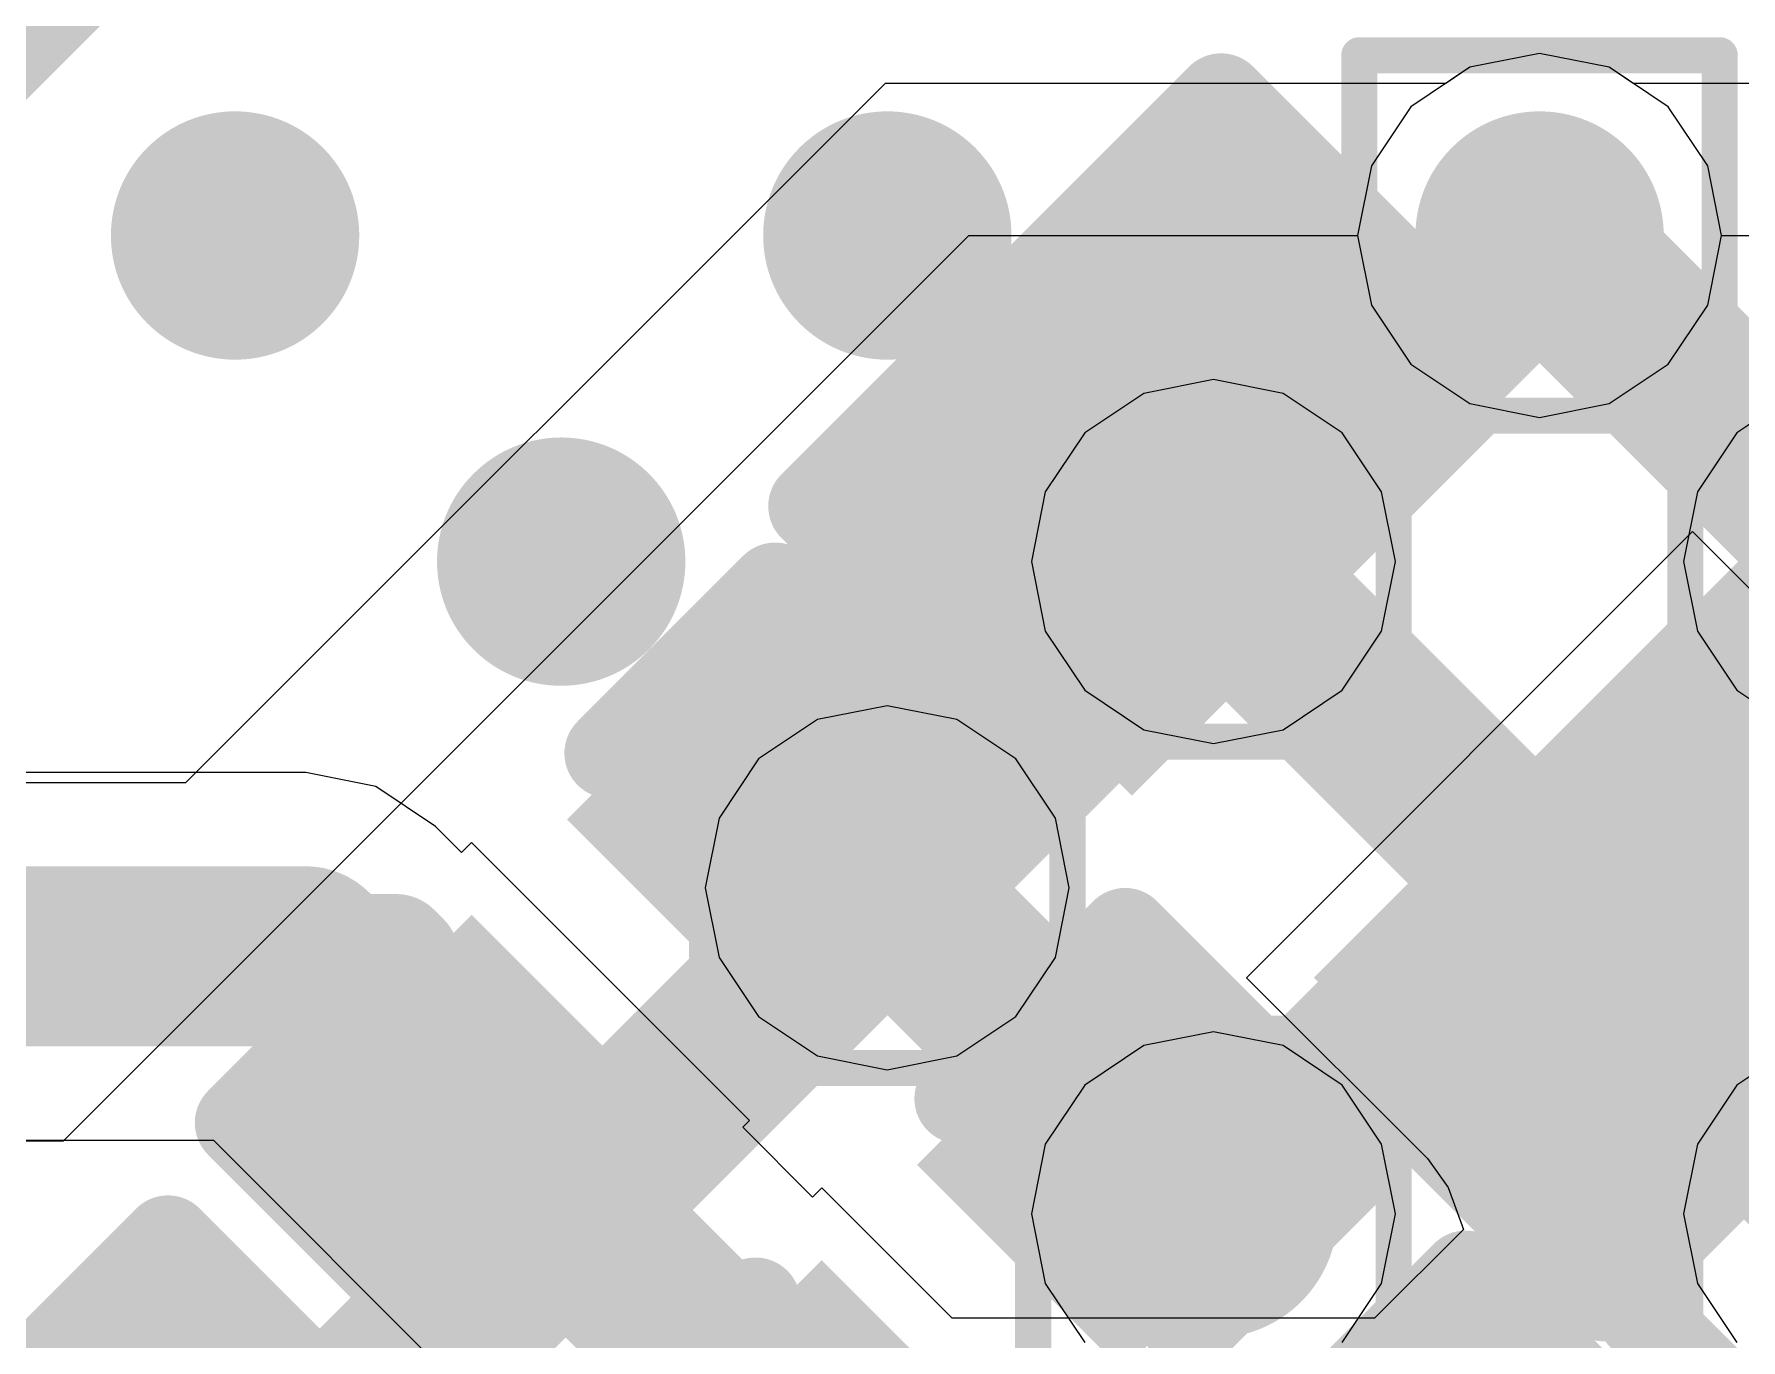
# Model space of a CAD drawing. Header units: inches. Extents: x -6 to 284, y -12 to 154.
# Drawn here: x 50.907 to 53.313, y 11.316 to 13.156 of the extents above; entities that cross this region are included whole.
import ezdxf

# ---------------------------------------------------------------- set-up
doc = ezdxf.new("R2010")
doc.units = ezdxf.units.IN
for name, color, linetype in [('Bottom Layer', 5, 'Continuous'), ('Bottom Overlay', 54, 'Continuous'), ('Bottom Paste', 16, 'Continuous'), ('Bottom Solder', 6, 'Continuous'), ('Drill Drawing', 1, 'Continuous'), ('GND-1', 16, 'Continuous'), ('GND-2', 90, 'Continuous'), ('GND-3', 216, 'Continuous'), ('GND-4', 54, 'Continuous'), ('PWR-1', 156, 'Continuous'), ('PWR-2', 130, 'Continuous'), ('Signal L1', 76, 'Continuous'), ('Signal L2', 6, 'Continuous'), ('Top Layer', 1, 'Continuous'), ('Top Paste', 8, 'Continuous'), ('Top Solder', 216, 'Continuous'), ('Via Holes', 16, 'Continuous')]:
    doc.layers.add(name, color=color, linetype=linetype)

# ---------------------------------------------------------------- blocks, each defined once
blk = doc.blocks.new('BGA_565_15_5_14_4__132')
at = {"layer": 'Top Layer'}
h = blk.add_hatch(color=1, dxfattribs=at)
edge = h.paths.add_edge_path()
edge.add_arc((-1.62500056, -3.5749992), 0.12499848, 0, 360)
h = blk.add_hatch(color=1, dxfattribs=at)
edge = h.paths.add_edge_path()
edge.add_arc((-0.9749993199999999, -3.5749992), 0.12499848, 0, 360)
h = blk.add_hatch(color=1, dxfattribs=at)
edge = h.paths.add_edge_path()
edge.add_arc((-2.27499926, -4.22500044), 0.12499848, 0, 360)
h = blk.add_hatch(color=1, dxfattribs=at)
edge = h.paths.add_edge_path()
edge.add_arc((-1.62500056, -4.22500044), 0.12499848, 0, 360)
h = blk.add_hatch(color=1, dxfattribs=at)
edge = h.paths.add_edge_path()
edge.add_arc((-0.9749993199999999, -4.22500044), 0.12499848, 0, 360)
h = blk.add_hatch(color=1, dxfattribs=at)
edge = h.paths.add_edge_path()
edge.add_arc((-0.32500062, -4.22500044), 0.12499848, 0, 360)
h = blk.add_hatch(color=1, dxfattribs=at)
edge = h.paths.add_edge_path()
edge.add_arc((-1.62500056, -4.87499914), 0.12499848, 0, 360)
h = blk.add_hatch(color=1, dxfattribs=at)
edge = h.paths.add_edge_path()
edge.add_arc((-0.9749993199999999, -4.87499914), 0.12499848, 0, 360)
h = blk.add_hatch(color=1, dxfattribs=at)
edge = h.paths.add_edge_path()
edge.add_arc((-0.9749993199999999, -5.52500038), 0.12499848, 0, 360)
at = {"layer": 'Top Paste'}
h = blk.add_hatch(color=8, dxfattribs=at)
edge = h.paths.add_edge_path()
edge.add_arc((-1.62500056, -3.5749992), 0.12499848, 0, 360)
h = blk.add_hatch(color=8, dxfattribs=at)
edge = h.paths.add_edge_path()
edge.add_arc((-0.9749993199999999, -3.5749992), 0.12499848, 0, 360)
h = blk.add_hatch(color=8, dxfattribs=at)
edge = h.paths.add_edge_path()
edge.add_arc((-2.27499926, -4.22500044), 0.12499848, 0, 360)
h = blk.add_hatch(color=8, dxfattribs=at)
edge = h.paths.add_edge_path()
edge.add_arc((-1.62500056, -4.22500044), 0.12499848, 0, 360)
h = blk.add_hatch(color=8, dxfattribs=at)
edge = h.paths.add_edge_path()
edge.add_arc((-0.9749993199999999, -4.22500044), 0.12499848, 0, 360)
h = blk.add_hatch(color=8, dxfattribs=at)
edge = h.paths.add_edge_path()
edge.add_arc((-0.32500062, -4.22500044), 0.12499848, 0, 360)
h = blk.add_hatch(color=8, dxfattribs=at)
edge = h.paths.add_edge_path()
edge.add_arc((-1.62500056, -4.87499914), 0.12499848, 0, 360)
h = blk.add_hatch(color=8, dxfattribs=at)
edge = h.paths.add_edge_path()
edge.add_arc((-0.9749993199999999, -4.87499914), 0.12499848, 0, 360)
h = blk.add_hatch(color=8, dxfattribs=at)
edge = h.paths.add_edge_path()
edge.add_arc((-0.9749993199999999, -5.52500038), 0.12499848, 0, 360)
at = {"layer": 'Top Solder'}
h = blk.add_hatch(color=216, dxfattribs=at)
edge = h.paths.add_edge_path()
edge.add_arc((-1.62500056, -3.5749992), 0.17499838, 0, 360)
h = blk.add_hatch(color=216, dxfattribs=at)
edge = h.paths.add_edge_path()
edge.add_arc((-0.9749993199999999, -3.5749992), 0.17499838, 0, 360)
h = blk.add_hatch(color=216, dxfattribs=at)
edge = h.paths.add_edge_path()
edge.add_arc((-2.27499926, -4.22500044), 0.17499838, 0, 360)
h = blk.add_hatch(color=216, dxfattribs=at)
edge = h.paths.add_edge_path()
edge.add_arc((-1.62500056, -4.22500044), 0.17499838, 0, 360)
h = blk.add_hatch(color=216, dxfattribs=at)
edge = h.paths.add_edge_path()
edge.add_arc((-0.9749993199999999, -4.22500044), 0.17499838, 0, 360)
h = blk.add_hatch(color=216, dxfattribs=at)
edge = h.paths.add_edge_path()
edge.add_arc((-0.32500062, -4.22500044), 0.17499838, 0, 360)
h = blk.add_hatch(color=216, dxfattribs=at)
edge = h.paths.add_edge_path()
edge.add_arc((-1.62500056, -4.87499914), 0.17499838, 0, 360)
h = blk.add_hatch(color=216, dxfattribs=at)
edge = h.paths.add_edge_path()
edge.add_arc((-0.9749993199999999, -4.87499914), 0.17499838, 0, 360)
h = blk.add_hatch(color=216, dxfattribs=at)
edge = h.paths.add_edge_path()
edge.add_arc((-0.9749993199999999, -5.52500038), 0.17499838, 0, 360)
blk = doc.blocks.new('CAP_0201_B_338')
at = {"layer": 'Bottom Layer'}
for points in [[(-0.44999656, 0.1499997), (-0.14999716, 0.1499997), (-0.14999716, -0.1499997), (-0.44999656, -0.1499997)], [(0.14999716, 0.1499997), (0.44999656, 0.1499997), (0.44999656, -0.1499997), (0.14999716, -0.1499997)]]:
    blk.add_hatch(color=5, dxfattribs=at).paths.add_polyline_path(points)
at = {"layer": 'Bottom Paste'}
for points in [[(-0.44999656, 0.1499997), (-0.14999716, 0.1499997), (-0.14999716, -0.1499997), (-0.44999656, -0.1499997)], [(0.14999716, 0.1499997), (0.44999656, 0.1499997), (0.44999656, -0.1499997), (0.14999716, -0.1499997)]]:
    blk.add_hatch(color=16, dxfattribs=at).paths.add_polyline_path(points)
at = {"layer": 'Bottom Solder'}
for points in [[(-0.50499772, 0.20500086), (-0.094996, 0.20500086), (-0.094996, -0.20500086), (-0.50499772, -0.20500086)], [(0.094996, 0.20500086), (0.50499772, 0.20500086), (0.50499772, -0.20500086), (0.094996, -0.20500086)]]:
    blk.add_hatch(color=6, dxfattribs=at).paths.add_polyline_path(points)
at = {"layer": 'Bottom Overlay'}
for points in [[(-0.2032, 0.2286, 0.127, 0.127, 0), (-0.5334, 0.2286, 0.127, 0.127, 0)], [(-0.5334, -0.2286, 0.127, 0.127, 0), (-0.5334, 0.2286, 0.127, 0.127, 0)], [(0.5334, 0.2286, 0.127, 0.127, 0), (0.2032, 0.2286, 0.127, 0.127, 0)], [(0.5334, -0.2286, 0.127, 0.127, 0), (0.5334, 0.2286, 0.127, 0.127, 0)], [(-0.2032, -0.2286, 0.127, 0.127, 0), (-0.5334, -0.2286, 0.127, 0.127, 0)], [(0.5334, -0.2286, 0.127, 0.127, 0), (0.2032, -0.2286, 0.127, 0.127, 0)]]:
    blk.add_lwpolyline(points, format="xyseb", dxfattribs=at)
for points in [[(-0.5651499999999999, 0.2286, 0.0635, 0.0635, 1), (-0.5016499999999999, 0.2286, 0.0635, 0.0635, 1)], [(-0.5651499999999999, 0.2286, 0.0635, 0.0635, 1), (-0.5016499999999999, 0.2286, 0.0635, 0.0635, 1)], [(-0.23495, 0.2286, 0.0635, 0.0635, 1), (-0.17145, 0.2286, 0.0635, 0.0635, 1)], [(0.17145, 0.2286, 0.0635, 0.0635, 1), (0.23495, 0.2286, 0.0635, 0.0635, 1)], [(0.5016499999999999, 0.2286, 0.0635, 0.0635, 1), (0.5651499999999999, 0.2286, 0.0635, 0.0635, 1)], [(0.5016499999999999, 0.2286, 0.0635, 0.0635, 1), (0.5651499999999999, 0.2286, 0.0635, 0.0635, 1)], [(-0.5651499999999999, -0.2286, 0.0635, 0.0635, 1), (-0.5016499999999999, -0.2286, 0.0635, 0.0635, 1)], [(-0.5651499999999999, -0.2286, 0.0635, 0.0635, 1), (-0.5016499999999999, -0.2286, 0.0635, 0.0635, 1)], [(-0.23495, -0.2286, 0.0635, 0.0635, 1), (-0.17145, -0.2286, 0.0635, 0.0635, 1)], [(0.17145, -0.2286, 0.0635, 0.0635, 1), (0.23495, -0.2286, 0.0635, 0.0635, 1)], [(0.5016499999999999, -0.2286, 0.0635, 0.0635, 1), (0.5651499999999999, -0.2286, 0.0635, 0.0635, 1)], [(0.5016499999999999, -0.2286, 0.0635, 0.0635, 1), (0.5651499999999999, -0.2286, 0.0635, 0.0635, 1)]]:
    blk.add_lwpolyline(points, format="xyseb", close=True, dxfattribs=at)
blk = doc.blocks.new('CAP_0201_B_343')
at = {"layer": 'Bottom Layer'}
for points in [[(-0.44999656, 0.1499997), (-0.14999716, 0.1499997), (-0.14999716, -0.1499997), (-0.44999656, -0.1499997)], [(0.14999716, 0.1499997), (0.44999656, 0.1499997), (0.44999656, -0.1499997), (0.14999716, -0.1499997)]]:
    blk.add_hatch(color=5, dxfattribs=at).paths.add_polyline_path(points)
at = {"layer": 'Bottom Paste'}
for points in [[(-0.44999656, 0.1499997), (-0.14999716, 0.1499997), (-0.14999716, -0.1499997), (-0.44999656, -0.1499997)], [(0.14999716, 0.1499997), (0.44999656, 0.1499997), (0.44999656, -0.1499997), (0.14999716, -0.1499997)]]:
    blk.add_hatch(color=16, dxfattribs=at).paths.add_polyline_path(points)
at = {"layer": 'Bottom Solder'}
for points in [[(-0.50499772, 0.20500086), (-0.094996, 0.20500086), (-0.094996, -0.20500086), (-0.50499772, -0.20500086)], [(0.094996, 0.20500086), (0.50499772, 0.20500086), (0.50499772, -0.20500086), (0.094996, -0.20500086)]]:
    blk.add_hatch(color=6, dxfattribs=at).paths.add_polyline_path(points)
at = {"layer": 'Bottom Overlay'}
for points in [[(-0.2032, 0.2286, 0.127, 0.127, 0), (-0.5334, 0.2286, 0.127, 0.127, 0)], [(-0.5334, 0.2286, 0.127, 0.127, 0), (-0.5334, -0.2286, 0.127, 0.127, 0)], [(0.5334, 0.2286, 0.127, 0.127, 0), (0.2032, 0.2286, 0.127, 0.127, 0)], [(0.5334, 0.2286, 0.127, 0.127, 0), (0.5334, -0.2286, 0.127, 0.127, 0)], [(-0.2032, -0.2286, 0.127, 0.127, 0), (-0.5334, -0.2286, 0.127, 0.127, 0)], [(0.5334, -0.2286, 0.127, 0.127, 0), (0.2032, -0.2286, 0.127, 0.127, 0)]]:
    blk.add_lwpolyline(points, format="xyseb", dxfattribs=at)
for points in [[(-0.5651499999999999, 0.2286, 0.0635, 0.0635, 1), (-0.5016499999999999, 0.2286, 0.0635, 0.0635, 1)], [(-0.5651499999999999, 0.2286, 0.0635, 0.0635, 1), (-0.5016499999999999, 0.2286, 0.0635, 0.0635, 1)], [(-0.23495, 0.2286, 0.0635, 0.0635, 1), (-0.17145, 0.2286, 0.0635, 0.0635, 1)], [(0.17145, 0.2286, 0.0635, 0.0635, 1), (0.23495, 0.2286, 0.0635, 0.0635, 1)], [(0.5016499999999999, 0.2286, 0.0635, 0.0635, 1), (0.5651499999999999, 0.2286, 0.0635, 0.0635, 1)], [(0.5016499999999999, 0.2286, 0.0635, 0.0635, 1), (0.5651499999999999, 0.2286, 0.0635, 0.0635, 1)], [(-0.5651499999999999, -0.2286, 0.0635, 0.0635, 1), (-0.5016499999999999, -0.2286, 0.0635, 0.0635, 1)], [(-0.5651499999999999, -0.2286, 0.0635, 0.0635, 1), (-0.5016499999999999, -0.2286, 0.0635, 0.0635, 1)], [(-0.23495, -0.2286, 0.0635, 0.0635, 1), (-0.17145, -0.2286, 0.0635, 0.0635, 1)], [(0.17145, -0.2286, 0.0635, 0.0635, 1), (0.23495, -0.2286, 0.0635, 0.0635, 1)], [(0.5016499999999999, -0.2286, 0.0635, 0.0635, 1), (0.5651499999999999, -0.2286, 0.0635, 0.0635, 1)], [(0.5016499999999999, -0.2286, 0.0635, 0.0635, 1), (0.5651499999999999, -0.2286, 0.0635, 0.0635, 1)]]:
    blk.add_lwpolyline(points, format="xyseb", close=True, dxfattribs=at)
blk = doc.blocks.new('CAP_0201_B_344')
at = {"layer": 'Bottom Layer'}
for points in [[(-0.44999656, 0.1499997), (-0.14999716, 0.1499997), (-0.14999716, -0.1499997), (-0.44999656, -0.1499997)], [(0.14999716, 0.1499997), (0.44999656, 0.1499997), (0.44999656, -0.1499997), (0.14999716, -0.1499997)]]:
    blk.add_hatch(color=5, dxfattribs=at).paths.add_polyline_path(points)
at = {"layer": 'Bottom Paste'}
for points in [[(-0.44999656, 0.1499997), (-0.14999716, 0.1499997), (-0.14999716, -0.1499997), (-0.44999656, -0.1499997)], [(0.14999716, 0.1499997), (0.44999656, 0.1499997), (0.44999656, -0.1499997), (0.14999716, -0.1499997)]]:
    blk.add_hatch(color=16, dxfattribs=at).paths.add_polyline_path(points)
at = {"layer": 'Bottom Solder'}
for points in [[(-0.50499772, 0.20500086), (-0.094996, 0.20500086), (-0.094996, -0.20500086), (-0.50499772, -0.20500086)], [(0.094996, 0.20500086), (0.50499772, 0.20500086), (0.50499772, -0.20500086), (0.094996, -0.20500086)]]:
    blk.add_hatch(color=6, dxfattribs=at).paths.add_polyline_path(points)
at = {"layer": 'Bottom Overlay'}
for points in [[(-0.2032, 0.2286, 0.127, 0.127, 0), (-0.5334, 0.2286, 0.127, 0.127, 0)], [(-0.5334, -0.2286, 0.127, 0.127, 0), (-0.5334, 0.2286, 0.127, 0.127, 0)], [(0.5334, 0.2286, 0.127, 0.127, 0), (0.2032, 0.2286, 0.127, 0.127, 0)], [(0.5334, -0.2286, 0.127, 0.127, 0), (0.5334, 0.2286, 0.127, 0.127, 0)], [(-0.2032, -0.2286, 0.127, 0.127, 0), (-0.5334, -0.2286, 0.127, 0.127, 0)], [(0.5334, -0.2286, 0.127, 0.127, 0), (0.2032, -0.2286, 0.127, 0.127, 0)]]:
    blk.add_lwpolyline(points, format="xyseb", dxfattribs=at)
for points in [[(-0.5651499999999999, 0.2286, 0.0635, 0.0635, 1), (-0.5016499999999999, 0.2286, 0.0635, 0.0635, 1)], [(-0.5651499999999999, 0.2286, 0.0635, 0.0635, 1), (-0.5016499999999999, 0.2286, 0.0635, 0.0635, 1)], [(-0.23495, 0.2286, 0.0635, 0.0635, 1), (-0.17145, 0.2286, 0.0635, 0.0635, 1)], [(0.17145, 0.2286, 0.0635, 0.0635, 1), (0.23495, 0.2286, 0.0635, 0.0635, 1)], [(0.5016499999999999, 0.2286, 0.0635, 0.0635, 1), (0.5651499999999999, 0.2286, 0.0635, 0.0635, 1)], [(0.5016499999999999, 0.2286, 0.0635, 0.0635, 1), (0.5651499999999999, 0.2286, 0.0635, 0.0635, 1)], [(-0.5651499999999999, -0.2286, 0.0635, 0.0635, 1), (-0.5016499999999999, -0.2286, 0.0635, 0.0635, 1)], [(-0.5651499999999999, -0.2286, 0.0635, 0.0635, 1), (-0.5016499999999999, -0.2286, 0.0635, 0.0635, 1)], [(-0.23495, -0.2286, 0.0635, 0.0635, 1), (-0.17145, -0.2286, 0.0635, 0.0635, 1)], [(0.17145, -0.2286, 0.0635, 0.0635, 1), (0.23495, -0.2286, 0.0635, 0.0635, 1)], [(0.5016499999999999, -0.2286, 0.0635, 0.0635, 1), (0.5651499999999999, -0.2286, 0.0635, 0.0635, 1)], [(0.5016499999999999, -0.2286, 0.0635, 0.0635, 1), (0.5651499999999999, -0.2286, 0.0635, 0.0635, 1)]]:
    blk.add_lwpolyline(points, format="xyseb", close=True, dxfattribs=at)
blk = doc.blocks.new('CAP_0201_B_349')
at = {"layer": 'Bottom Layer'}
for points in [[(-0.44999656, 0.1499997), (-0.14999716, 0.1499997), (-0.14999716, -0.1499997), (-0.44999656, -0.1499997)], [(0.14999716, 0.1499997), (0.44999656, 0.1499997), (0.44999656, -0.1499997), (0.14999716, -0.1499997)]]:
    blk.add_hatch(color=5, dxfattribs=at).paths.add_polyline_path(points)
at = {"layer": 'Bottom Paste'}
for points in [[(-0.44999656, 0.1499997), (-0.14999716, 0.1499997), (-0.14999716, -0.1499997), (-0.44999656, -0.1499997)], [(0.14999716, 0.1499997), (0.44999656, 0.1499997), (0.44999656, -0.1499997), (0.14999716, -0.1499997)]]:
    blk.add_hatch(color=16, dxfattribs=at).paths.add_polyline_path(points)
at = {"layer": 'Bottom Solder'}
for points in [[(-0.50499772, 0.20500086), (-0.094996, 0.20500086), (-0.094996, -0.20500086), (-0.50499772, -0.20500086)], [(0.094996, 0.20500086), (0.50499772, 0.20500086), (0.50499772, -0.20500086), (0.094996, -0.20500086)]]:
    blk.add_hatch(color=6, dxfattribs=at).paths.add_polyline_path(points)
at = {"layer": 'Bottom Overlay'}
for points in [[(-0.5334, 0.2286, 0.127, 0.127, 0), (-0.2032, 0.2286, 0.127, 0.127, 0)], [(-0.5334, 0.2286, 0.127, 0.127, 0), (-0.5334, -0.2286, 0.127, 0.127, 0)], [(0.2032, 0.2286, 0.127, 0.127, 0), (0.5334, 0.2286, 0.127, 0.127, 0)], [(0.5334, 0.2286, 0.127, 0.127, 0), (0.5334, -0.2286, 0.127, 0.127, 0)], [(-0.5334, -0.2286, 0.127, 0.127, 0), (-0.2032, -0.2286, 0.127, 0.127, 0)], [(0.2032, -0.2286, 0.127, 0.127, 0), (0.5334, -0.2286, 0.127, 0.127, 0)]]:
    blk.add_lwpolyline(points, format="xyseb", dxfattribs=at)
for points in [[(-0.5651499999999999, 0.2286, 0.0635, 0.0635, 1), (-0.5016499999999999, 0.2286, 0.0635, 0.0635, 1)], [(-0.5651499999999999, 0.2286, 0.0635, 0.0635, 1), (-0.5016499999999999, 0.2286, 0.0635, 0.0635, 1)], [(-0.23495, 0.2286, 0.0635, 0.0635, 1), (-0.17145, 0.2286, 0.0635, 0.0635, 1)], [(0.17145, 0.2286, 0.0635, 0.0635, 1), (0.23495, 0.2286, 0.0635, 0.0635, 1)], [(0.5016499999999999, 0.2286, 0.0635, 0.0635, 1), (0.5651499999999999, 0.2286, 0.0635, 0.0635, 1)], [(0.5016499999999999, 0.2286, 0.0635, 0.0635, 1), (0.5651499999999999, 0.2286, 0.0635, 0.0635, 1)], [(-0.5651499999999999, -0.2286, 0.0635, 0.0635, 1), (-0.5016499999999999, -0.2286, 0.0635, 0.0635, 1)], [(-0.5651499999999999, -0.2286, 0.0635, 0.0635, 1), (-0.5016499999999999, -0.2286, 0.0635, 0.0635, 1)], [(-0.23495, -0.2286, 0.0635, 0.0635, 1), (-0.17145, -0.2286, 0.0635, 0.0635, 1)], [(0.17145, -0.2286, 0.0635, 0.0635, 1), (0.23495, -0.2286, 0.0635, 0.0635, 1)], [(0.5016499999999999, -0.2286, 0.0635, 0.0635, 1), (0.5651499999999999, -0.2286, 0.0635, 0.0635, 1)], [(0.5016499999999999, -0.2286, 0.0635, 0.0635, 1), (0.5651499999999999, -0.2286, 0.0635, 0.0635, 1)]]:
    blk.add_lwpolyline(points, format="xyseb", close=True, dxfattribs=at)
blk = doc.blocks.new('C___0402_B_415')
at = {"layer": 'Bottom Layer'}
for points in [[(-0.2413, 0.3175), (-0.2412999999999999, -0.3175), (-0.6985, -0.3175), (-0.6985, 0.3175)], [(0.6985, 0.3175), (0.6985, -0.3175), (0.2413, -0.3175), (0.2412999999999999, 0.3175)]]:
    blk.add_hatch(color=5, dxfattribs=at).paths.add_polyline_path(points)
at = {"layer": 'Bottom Paste'}
for points in [[(-0.2413, 0.3175), (-0.2412999999999999, -0.3175), (-0.6985, -0.3175), (-0.6985, 0.3175)], [(0.6985, 0.3175), (0.6985, -0.3175), (0.2413, -0.3175), (0.2412999999999999, 0.3175)]]:
    blk.add_hatch(color=16, dxfattribs=at).paths.add_polyline_path(points)
at = {"layer": 'Bottom Solder'}
for points in [[(-0.18130012, 0.37749988), (-0.18130012, -0.37749988), (-0.7584998799999999, -0.37749988), (-0.7584998799999999, 0.37749988)], [(0.7584998799999999, 0.37749988), (0.7584998799999999, -0.37749988), (0.18130012, -0.37749988), (0.18130012, 0.37749988)]]:
    blk.add_hatch(color=6, dxfattribs=at).paths.add_polyline_path(points)
at = {"layer": 'Bottom Overlay'}
for points in [[(-0.7874, -0.4064, 0.127, 0.127, 0), (-0.7874, 0.4064, 0.127, 0.127, 0)], [(-0.7874, 0.4064, 0.127, 0.127, 0), (-0.2794, 0.4064, 0.127, 0.127, 0)], [(0.2794, 0.4064, 0.127, 0.127, 0), (0.7874, 0.4064, 0.127, 0.127, 0)], [(0.7874, -0.4064, 0.127, 0.127, 0), (0.7874, 0.4064, 0.127, 0.127, 0)], [(-0.7874, -0.4064, 0.127, 0.127, 0), (-0.2794, -0.4064, 0.127, 0.127, 0)], [(0.2794, -0.4064, 0.127, 0.127, 0), (0.7874, -0.4064, 0.127, 0.127, 0)]]:
    blk.add_lwpolyline(points, format="xyseb", dxfattribs=at)
for points in [[(-0.8191499999999999, 0.4064, 0.0635, 0.0635, 1), (-0.7556499999999999, 0.4064, 0.0635, 0.0635, 1)], [(-0.8191499999999999, 0.4064, 0.0635, 0.0635, 1), (-0.7556499999999999, 0.4064, 0.0635, 0.0635, 1)], [(-0.31115, 0.4064, 0.0635, 0.0635, 1), (-0.24765, 0.4064, 0.0635, 0.0635, 1)], [(0.24765, 0.4064, 0.0635, 0.0635, 1), (0.31115, 0.4064, 0.0635, 0.0635, 1)], [(0.7556499999999999, 0.4064, 0.0635, 0.0635, 1), (0.8191499999999999, 0.4064, 0.0635, 0.0635, 1)], [(0.7556499999999999, 0.4064, 0.0635, 0.0635, 1), (0.8191499999999999, 0.4064, 0.0635, 0.0635, 1)], [(-0.8191499999999999, -0.4064, 0.0635, 0.0635, 1), (-0.7556499999999999, -0.4064, 0.0635, 0.0635, 1)], [(-0.8191499999999999, -0.4064, 0.0635, 0.0635, 1), (-0.7556499999999999, -0.4064, 0.0635, 0.0635, 1)], [(-0.31115, -0.4064, 0.0635, 0.0635, 1), (-0.24765, -0.4064, 0.0635, 0.0635, 1)], [(0.24765, -0.4064, 0.0635, 0.0635, 1), (0.31115, -0.4064, 0.0635, 0.0635, 1)], [(0.7556499999999999, -0.4064, 0.0635, 0.0635, 1), (0.8191499999999999, -0.4064, 0.0635, 0.0635, 1)], [(0.7556499999999999, -0.4064, 0.0635, 0.0635, 1), (0.8191499999999999, -0.4064, 0.0635, 0.0635, 1)]]:
    blk.add_lwpolyline(points, format="xyseb", close=True, dxfattribs=at)

msp = doc.modelspace()

# ---------------------------------------------------------------- hatches: boundary and pattern name
at = {"layer": 'Bottom Layer'}
h = msp.add_hatch(color=5, dxfattribs=at)
edge = h.paths.add_edge_path()
edge.add_arc((53.02895159999999, 12.87218152), 0.1499997, 0, 360)
h = msp.add_hatch(color=5, dxfattribs=at)
edge = h.paths.add_edge_path()
edge.add_arc((52.56933352, 12.4125609), 0.1499997, 0, 360)
h = msp.add_hatch(color=5, dxfattribs=at)
edge = h.paths.add_edge_path()
edge.add_arc((52.10971289999999, 11.95294028), 0.1499997, 0, 360)
h = msp.add_hatch(color=5, dxfattribs=at)
edge = h.paths.add_edge_path()
edge.add_arc((52.56933098, 11.4933222), 0.1499997, 0, 360)
at = {"layer": 'GND-1'}
h = msp.add_hatch(color=16, dxfattribs=at)
edge = h.paths.add_edge_path()
edge.add_arc((53.02895159999999, 12.87218152), 0.1499997, 0, 360)
h = msp.add_hatch(color=16, dxfattribs=at)
edge = h.paths.add_edge_path()
edge.add_arc((52.56933352, 12.4125609), 0.1499997, 0, 360)
h = msp.add_hatch(color=16, dxfattribs=at)
edge = h.paths.add_edge_path()
edge.add_arc((52.10971289999999, 11.95294028), 0.1499997, 0, 360)
h = msp.add_hatch(color=16, dxfattribs=at)
edge = h.paths.add_edge_path()
edge.add_arc((52.56933098, 11.4933222), 0.1499997, 0, 360)
at = {"layer": 'GND-2'}
h = msp.add_hatch(color=90, dxfattribs=at)
edge = h.paths.add_edge_path()
edge.add_arc((53.02895159999999, 12.87218152), 0.1499997, 0, 360)
h = msp.add_hatch(color=90, dxfattribs=at)
edge = h.paths.add_edge_path()
edge.add_arc((52.56933352, 12.4125609), 0.1499997, 0, 360)
h = msp.add_hatch(color=90, dxfattribs=at)
edge = h.paths.add_edge_path()
edge.add_arc((52.10971289999999, 11.95294028), 0.1499997, 0, 360)
h = msp.add_hatch(color=90, dxfattribs=at)
edge = h.paths.add_edge_path()
edge.add_arc((52.56933098, 11.4933222), 0.1499997, 0, 360)
at = {"layer": 'GND-3'}
h = msp.add_hatch(color=216, dxfattribs=at)
edge = h.paths.add_edge_path()
edge.add_arc((53.02895159999999, 12.87218152), 0.1499997, 0, 360)
h = msp.add_hatch(color=216, dxfattribs=at)
edge = h.paths.add_edge_path()
edge.add_arc((52.56933352, 12.4125609), 0.1499997, 0, 360)
h = msp.add_hatch(color=216, dxfattribs=at)
edge = h.paths.add_edge_path()
edge.add_arc((52.10971289999999, 11.95294028), 0.1499997, 0, 360)
h = msp.add_hatch(color=216, dxfattribs=at)
edge = h.paths.add_edge_path()
edge.add_arc((52.56933098, 11.4933222), 0.1499997, 0, 360)
at = {"layer": 'GND-4'}
h = msp.add_hatch(color=54, dxfattribs=at)
edge = h.paths.add_edge_path()
edge.add_arc((53.02895159999999, 12.87218152), 0.1499997, 0, 360)
h = msp.add_hatch(color=54, dxfattribs=at)
edge = h.paths.add_edge_path()
edge.add_arc((52.56933352, 12.4125609), 0.1499997, 0, 360)
h = msp.add_hatch(color=54, dxfattribs=at)
edge = h.paths.add_edge_path()
edge.add_arc((52.10971289999999, 11.95294028), 0.1499997, 0, 360)
h = msp.add_hatch(color=54, dxfattribs=at)
edge = h.paths.add_edge_path()
edge.add_arc((52.56933098, 11.4933222), 0.1499997, 0, 360)
at = {"layer": 'PWR-1'}
h = msp.add_hatch(color=156, dxfattribs=at)
edge = h.paths.add_edge_path()
edge.add_arc((53.02895159999999, 12.87218152), 0.1499997, 0, 360)
h = msp.add_hatch(color=156, dxfattribs=at)
edge = h.paths.add_edge_path()
edge.add_arc((52.56933352, 12.4125609), 0.1499997, 0, 360)
h = msp.add_hatch(color=156, dxfattribs=at)
edge = h.paths.add_edge_path()
edge.add_arc((52.10971289999999, 11.95294028), 0.1499997, 0, 360)
h = msp.add_hatch(color=156, dxfattribs=at)
edge = h.paths.add_edge_path()
edge.add_arc((52.56933098, 11.4933222), 0.1499997, 0, 360)
at = {"layer": 'PWR-2'}
h = msp.add_hatch(color=130, dxfattribs=at)
edge = h.paths.add_edge_path()
edge.add_arc((53.02895159999999, 12.87218152), 0.1499997, 0, 360)
h = msp.add_hatch(color=130, dxfattribs=at)
edge = h.paths.add_edge_path()
edge.add_arc((52.56933352, 12.4125609), 0.1499997, 0, 360)
h = msp.add_hatch(color=130, dxfattribs=at)
edge = h.paths.add_edge_path()
edge.add_arc((52.10971289999999, 11.95294028), 0.1499997, 0, 360)
h = msp.add_hatch(color=130, dxfattribs=at)
edge = h.paths.add_edge_path()
edge.add_arc((52.56933098, 11.4933222), 0.1499997, 0, 360)
at = {"layer": 'Signal L1'}
h = msp.add_hatch(color=76, dxfattribs=at)
edge = h.paths.add_edge_path()
edge.add_arc((53.02895159999999, 12.87218152), 0.1499997, 0, 360)
h = msp.add_hatch(color=76, dxfattribs=at)
edge = h.paths.add_edge_path()
edge.add_arc((52.56933352, 12.4125609), 0.1499997, 0, 360)
h = msp.add_hatch(color=76, dxfattribs=at)
edge = h.paths.add_edge_path()
edge.add_arc((52.10971289999999, 11.95294028), 0.1499997, 0, 360)
h = msp.add_hatch(color=76, dxfattribs=at)
edge = h.paths.add_edge_path()
edge.add_arc((52.56933098, 11.4933222), 0.1499997, 0, 360)
at = {"layer": 'Signal L2'}
h = msp.add_hatch(color=6, dxfattribs=at)
edge = h.paths.add_edge_path()
edge.add_arc((53.02895159999999, 12.87218152), 0.1499997, 0, 360)
h = msp.add_hatch(color=6, dxfattribs=at)
edge = h.paths.add_edge_path()
edge.add_arc((52.56933352, 12.4125609), 0.1499997, 0, 360)
h = msp.add_hatch(color=6, dxfattribs=at)
edge = h.paths.add_edge_path()
edge.add_arc((52.10971289999999, 11.95294028), 0.1499997, 0, 360)
h = msp.add_hatch(color=6, dxfattribs=at)
edge = h.paths.add_edge_path()
edge.add_arc((52.56933098, 11.4933222), 0.1499997, 0, 360)
at = {"layer": 'Top Layer'}
h = msp.add_hatch(color=1, dxfattribs=at)
edge = h.paths.add_edge_path()
edge.add_arc((53.02895159999999, 12.87218152), 0.1499997, 0, 360)
h = msp.add_hatch(color=1, dxfattribs=at)
edge = h.paths.add_edge_path()
edge.add_arc((52.56933352, 12.4125609), 0.1499997, 0, 360)
h = msp.add_hatch(color=1, dxfattribs=at)
edge = h.paths.add_edge_path()
edge.add_arc((52.10971289999999, 11.95294028), 0.1499997, 0, 360)
h = msp.add_hatch(color=1, dxfattribs=at)
edge = h.paths.add_edge_path()
edge.add_arc((52.56933098, 11.4933222), 0.1499997, 0, 360)
at = {"layer": 'Via Holes'}
h = msp.add_hatch(color=7, dxfattribs=at)
edge = h.paths.add_edge_path()
edge.add_arc((53.02895159999999, 12.87218152), 0.07499858, 0, 360)
h = msp.add_hatch(color=7, dxfattribs=at)
edge = h.paths.add_edge_path()
edge.add_arc((52.56933352, 12.4125609), 0.07499858, 0, 360)
h = msp.add_hatch(color=7, dxfattribs=at)
edge = h.paths.add_edge_path()
edge.add_arc((52.10971289999999, 11.95294028), 0.07499858, 0, 360)
h = msp.add_hatch(color=7, dxfattribs=at)
edge = h.paths.add_edge_path()
edge.add_arc((52.56933098, 11.4933222), 0.07499858, 0, 360)

# ---------------------------------------------------------------- linework, layer by layer
at = {"layer": 'Bottom Layer'}
for p, q in [((53.24475253999999, 12.45475284), (52.61613302, 11.82613332)), ((53.74764714, 11.95185824), (53.24475253999999, 12.45475284)), ((51.29008283999999, 12.11512944), (50.47310708, 12.11512944)), ((51.38918855999999, 12.0954165), (51.29008283999999, 12.11512944)), ((51.47320668, 12.03927742), (51.38918855999999, 12.0954165)), ((51.50989698, 12.00258966), (51.47320668, 12.03927742)), ((51.52400668, 12.01669936), (51.50989698, 12.00258966)), ((51.91574326, 11.62496278), (51.52400668, 12.01669936)), ((52.61613302, 11.82613332), (52.87089248, 11.57137386)), ((51.90601505999999, 11.61523458), (51.91574326, 11.62496278)), ((50.36583526, 11.59717772), (51.16005516, 11.59717772)), ((51.16005516, 11.59717772), (51.52400668, 11.2332262)), ((52.00433846, 11.51691118), (51.90601505999999, 11.61523458)), ((52.87089248, 11.57137386), (52.90032854, 11.5303554)), ((52.01731278, 11.5298855), (52.00433846, 11.51691118)), ((52.20118083999999, 11.34601744), (52.01731278, 11.5298855)), ((52.90032854, 11.5303554), (52.92181186000001, 11.4713004)), ((52.92181186000001, 11.4713004), (52.79652889999999, 11.34601744)), ((52.79652889999999, 11.34601744), (52.20118083999999, 11.34601744))]:
    msp.add_line(p, q, dxfattribs=at)
for points in [[(50.36583526, 11.85615358, 0.254, 0.254, 0), (51.29008283999999, 11.85615358, 0.254, 0.254, 0)], [(51.29008283999999, 11.85615358, 0.254, 0.254, 0), (51.52127364, 11.62496278, 0.254, 0.254, 0)], [(53.11903016, 11.82613586, 0.127, 0.127, 0), (53.18189008, 11.88899578, 0.127, 0.127, 0)], [(53.11903016, 11.50284466, 0.127, 0.127, 0), (53.11903016, 11.82613586, 0.127, 0.127, 0)], [(51.52127364, 11.62496278, 0.254, 0.254, 0), (51.52400668, 11.62496278, 0.254, 0.254, 0)], [(51.53003918, 11.62496278, 0.254, 0.254, 0), (52.00081802, 11.15418394, 0.254, 0.254, 0)], [(53.18964978, 11.33235732, 0.127, 0.127, -0.198912367379658), (53.11903016, 11.50284466, 0.127, 0.127, 0)], [(53.18964978, 11.33235478, 0.127, 0.127, 0), (54.1934908, 10.32851376, 0.127, 0.127, 0)]]:
    msp.add_lwpolyline(points, format="xyseb", dxfattribs=at)
for points in [[(51.22658283999999, 11.85615358, 0.127, 0.127, 1), (51.35358284, 11.85615358, 0.127, 0.127, 1)], [(51.22658283999999, 11.85615358, 0.127, 0.127, 1), (51.35358284, 11.85615358, 0.127, 0.127, 1)], [(53.15014007999999, 11.88899578, 0.0635, 0.0635, 1), (53.21364007999999, 11.88899578, 0.0635, 0.0635, 1)], [(53.08728016, 11.82613586, 0.0635, 0.0635, 1), (53.15078016, 11.82613586, 0.0635, 0.0635, 1)], [(53.08728016, 11.82613586, 0.0635, 0.0635, 1), (53.15078016, 11.82613586, 0.0635, 0.0635, 1)], [(51.45777363999999, 11.62496278, 0.127, 0.127, 1), (51.58477364, 11.62496278, 0.127, 0.127, 1)], [(51.45777363999999, 11.62496278, 0.127, 0.127, 1), (51.58477364, 11.62496278, 0.127, 0.127, 1)], [(51.46050667999999, 11.62496278, 0.127, 0.127, 1), (51.58750668, 11.62496278, 0.127, 0.127, 1)], [(51.46653918, 11.62496278, 0.127, 0.127, 1), (51.59353917999999, 11.62496278, 0.127, 0.127, 1)], [(53.08728016, 11.50284466, 0.0635, 0.0635, 1), (53.15078016, 11.50284466, 0.0635, 0.0635, 1)], [(53.08728016, 11.50284466, 0.0635, 0.0635, 1), (53.15078016, 11.50284466, 0.0635, 0.0635, 1)], [(53.15789977999999, 11.33235732, 0.0635, 0.0635, 1), (53.22139977999999, 11.33235732, 0.0635, 0.0635, 1)], [(53.15789977999999, 11.33235478, 0.0635, 0.0635, 1), (53.22139977999999, 11.33235478, 0.0635, 0.0635, 1)]]:
    msp.add_lwpolyline(points, format="xyseb", close=True, dxfattribs=at)
at = {"layer": 'Drill Drawing'}
for points in [[(52.7749516, 13.12618152, 0.0508, 0.0508, 0), (53.2829516, 13.12618152, 0.0508, 0.0508, 0)], [(52.7749516, 12.61818152, 0.0508, 0.0508, 0), (52.7749516, 13.12618152, 0.0508, 0.0508, 0)], [(53.2829516, 12.61818152, 0.0508, 0.0508, 0), (53.2829516, 13.12618152, 0.0508, 0.0508, 0)], [(52.31533351999999, 12.6665609, 0.0508, 0.0508, 0), (52.82333351999999, 12.6665609, 0.0508, 0.0508, 0)], [(52.31533351999999, 12.1585609, 0.0508, 0.0508, 0), (52.31533351999999, 12.6665609, 0.0508, 0.0508, 0)], [(52.82333351999999, 12.1585609, 0.0508, 0.0508, 0), (52.82333351999999, 12.6665609, 0.0508, 0.0508, 0)], [(53.23456967999999, 12.66656344, 0.0508, 0.0508, 0), (53.74256968, 12.66656344, 0.0508, 0.0508, 0)], [(53.23456967999999, 12.15856344, 0.0508, 0.0508, 0), (53.23456967999999, 12.66656344, 0.0508, 0.0508, 0)], [(52.7749516, 12.61818152, 0.0508, 0.0508, 0), (53.2829516, 12.61818152, 0.0508, 0.0508, 0)], [(51.8557129, 12.20694028, 0.0508, 0.0508, 0), (52.3637129, 12.20694028, 0.0508, 0.0508, 0)], [(51.8557129, 11.69894028, 0.0508, 0.0508, 0), (51.8557129, 12.20694028, 0.0508, 0.0508, 0)], [(52.3637129, 11.69894028, 0.0508, 0.0508, 0), (52.3637129, 12.20694028, 0.0508, 0.0508, 0)], [(52.31533351999999, 12.1585609, 0.0508, 0.0508, 0), (52.82333351999999, 12.1585609, 0.0508, 0.0508, 0)], [(53.23456967999999, 12.15856344, 0.0508, 0.0508, 0), (53.74256968, 12.15856344, 0.0508, 0.0508, 0)], [(52.31533098, 11.7473222, 0.0508, 0.0508, 0), (52.82333097999999, 11.7473222, 0.0508, 0.0508, 0)], [(52.31533098, 11.2393222, 0.0508, 0.0508, 0), (52.31533098, 11.7473222, 0.0508, 0.0508, 0)], [(52.82333097999999, 11.2393222, 0.0508, 0.0508, 0), (52.82333097999999, 11.7473222, 0.0508, 0.0508, 0)], [(53.23457221999999, 11.7473222, 0.0508, 0.0508, 0), (53.74257221999999, 11.7473222, 0.0508, 0.0508, 0)], [(53.23457221999999, 11.2393222, 0.0508, 0.0508, 0), (53.23457221999999, 11.7473222, 0.0508, 0.0508, 0)], [(51.8557129, 11.69894028, 0.0508, 0.0508, 0), (52.3637129, 11.69894028, 0.0508, 0.0508, 0)]]:
    msp.add_lwpolyline(points, format="xyseb", dxfattribs=at)
for points in [[(52.76225159999999, 13.12618152, 0.0254, 0.0254, 1), (52.78765159999999, 13.12618152, 0.0254, 0.0254, 1)], [(52.76225159999999, 13.12618152, 0.0254, 0.0254, 1), (52.78765159999999, 13.12618152, 0.0254, 0.0254, 1)], [(53.27025159999999, 13.12618152, 0.0254, 0.0254, 1), (53.29565159999999, 13.12618152, 0.0254, 0.0254, 1)], [(53.27025159999999, 13.12618152, 0.0254, 0.0254, 1), (53.29565159999999, 13.12618152, 0.0254, 0.0254, 1)], [(52.30263352, 12.6665609, 0.0254, 0.0254, 1), (52.32803352, 12.6665609, 0.0254, 0.0254, 1)], [(52.30263352, 12.6665609, 0.0254, 0.0254, 1), (52.32803352, 12.6665609, 0.0254, 0.0254, 1)], [(52.81063352, 12.6665609, 0.0254, 0.0254, 1), (52.83603351999999, 12.6665609, 0.0254, 0.0254, 1)], [(52.81063352, 12.6665609, 0.0254, 0.0254, 1), (52.83603351999999, 12.6665609, 0.0254, 0.0254, 1)], [(53.22186967999999, 12.66656344, 0.0254, 0.0254, 1), (53.24726968, 12.66656344, 0.0254, 0.0254, 1)], [(53.22186967999999, 12.66656344, 0.0254, 0.0254, 1), (53.24726968, 12.66656344, 0.0254, 0.0254, 1)], [(52.76225159999999, 12.61818152, 0.0254, 0.0254, 1), (52.78765159999999, 12.61818152, 0.0254, 0.0254, 1)], [(52.76225159999999, 12.61818152, 0.0254, 0.0254, 1), (52.78765159999999, 12.61818152, 0.0254, 0.0254, 1)], [(53.27025159999999, 12.61818152, 0.0254, 0.0254, 1), (53.29565159999999, 12.61818152, 0.0254, 0.0254, 1)], [(53.27025159999999, 12.61818152, 0.0254, 0.0254, 1), (53.29565159999999, 12.61818152, 0.0254, 0.0254, 1)], [(51.8430129, 12.20694028, 0.0254, 0.0254, 1), (51.8684129, 12.20694028, 0.0254, 0.0254, 1)], [(51.8430129, 12.20694028, 0.0254, 0.0254, 1), (51.8684129, 12.20694028, 0.0254, 0.0254, 1)], [(52.35101289999999, 12.20694028, 0.0254, 0.0254, 1), (52.37641289999999, 12.20694028, 0.0254, 0.0254, 1)], [(52.35101289999999, 12.20694028, 0.0254, 0.0254, 1), (52.37641289999999, 12.20694028, 0.0254, 0.0254, 1)], [(52.30263352, 12.1585609, 0.0254, 0.0254, 1), (52.32803352, 12.1585609, 0.0254, 0.0254, 1)], [(52.30263352, 12.1585609, 0.0254, 0.0254, 1), (52.32803352, 12.1585609, 0.0254, 0.0254, 1)], [(52.81063352, 12.1585609, 0.0254, 0.0254, 1), (52.83603351999999, 12.1585609, 0.0254, 0.0254, 1)], [(52.81063352, 12.1585609, 0.0254, 0.0254, 1), (52.83603351999999, 12.1585609, 0.0254, 0.0254, 1)], [(53.22186967999999, 12.15856344, 0.0254, 0.0254, 1), (53.24726968, 12.15856344, 0.0254, 0.0254, 1)], [(53.22186967999999, 12.15856344, 0.0254, 0.0254, 1), (53.24726968, 12.15856344, 0.0254, 0.0254, 1)], [(52.30263097999999, 11.7473222, 0.0254, 0.0254, 1), (52.32803098, 11.7473222, 0.0254, 0.0254, 1)], [(52.30263097999999, 11.7473222, 0.0254, 0.0254, 1), (52.32803098, 11.7473222, 0.0254, 0.0254, 1)], [(52.81063097999999, 11.7473222, 0.0254, 0.0254, 1), (52.83603098, 11.7473222, 0.0254, 0.0254, 1)], [(52.81063097999999, 11.7473222, 0.0254, 0.0254, 1), (52.83603098, 11.7473222, 0.0254, 0.0254, 1)], [(53.22187222, 11.7473222, 0.0254, 0.0254, 1), (53.24727222, 11.7473222, 0.0254, 0.0254, 1)], [(53.22187222, 11.7473222, 0.0254, 0.0254, 1), (53.24727222, 11.7473222, 0.0254, 0.0254, 1)], [(51.8430129, 11.69894028, 0.0254, 0.0254, 1), (51.8684129, 11.69894028, 0.0254, 0.0254, 1)], [(51.8430129, 11.69894028, 0.0254, 0.0254, 1), (51.8684129, 11.69894028, 0.0254, 0.0254, 1)], [(52.35101289999999, 11.69894028, 0.0254, 0.0254, 1), (52.37641289999999, 11.69894028, 0.0254, 0.0254, 1)], [(52.35101289999999, 11.69894028, 0.0254, 0.0254, 1), (52.37641289999999, 11.69894028, 0.0254, 0.0254, 1)]]:
    msp.add_lwpolyline(points, format="xyseb", close=True, dxfattribs=at)
at = {"layer": 'PWR-1'}
for p, q in [((52.93078314, 13.10918384), (52.89687413999999, 13.08652704)), ((53.02895159999999, 13.12871136), (52.93078314, 13.10918384)), ((53.12712006, 13.10918384), (53.02895159999999, 13.12871136)), ((53.16102906, 13.08652704), (53.12712006, 13.10918384)), ((52.10671062, 13.08652704), (51.12078168, 12.10060318)), ((52.89687413999999, 13.08652704), (52.10671062, 13.08652704)), ((53.8161103, 13.08652704), (53.16102906, 13.08652704)), ((50.94858491999999, 11.59596614), (52.22480284, 12.87218152)), ((52.22480284, 12.87218152), (52.77242176, 12.87218152)), ((52.77242176, 12.87218152), (52.79194928, 12.77401306)), ((53.26595392, 12.77401306), (53.28548144, 12.87218152)), ((53.28548144, 12.87218152), (53.69166046, 12.87218152)), ((52.79194928, 12.77401306), (52.84755749999999, 12.69078742)), ((53.21034569999999, 12.69078742), (53.26595392, 12.77401306)), ((52.84755749999999, 12.69078742), (52.93078314, 12.6351792)), ((53.12712006, 12.6351792), (53.21034569999999, 12.69078742)), ((52.56933352, 12.66909074), (52.47116506, 12.64956322)), ((52.66750198, 12.64956322), (52.56933352, 12.66909074)), ((52.47116506, 12.64956322), (52.38793942, 12.593955)), ((52.75072761999999, 12.593955), (52.66750198, 12.64956322)), ((52.93078314, 12.6351792), (53.02895159999999, 12.61565168)), ((53.02895159999999, 12.61565168), (53.12712006, 12.6351792)), ((53.39040121999999, 12.64956576), (53.30717557999999, 12.59395754)), ((52.38793942, 12.593955), (52.3323312, 12.51072936)), ((52.80633584, 12.51072936), (52.75072761999999, 12.593955)), ((53.30717557999999, 12.59395754), (53.25156736, 12.5107319)), ((52.3323312, 12.51072936), (52.31280367999999, 12.4125609)), ((52.82586335999999, 12.4125609), (52.80633584, 12.51072936)), ((53.25156736, 12.5107319), (53.23203984, 12.41256344)), ((52.31280367999999, 12.4125609), (52.3323312, 12.31439244)), ((52.80633584, 12.31439244), (52.82586335999999, 12.4125609)), ((53.23203984, 12.41256344), (53.25156736, 12.31439498)), ((52.3323312, 12.31439244), (52.38793942, 12.2311668)), ((52.75072761999999, 12.2311668), (52.80633584, 12.31439244)), ((53.25156736, 12.31439498), (53.30717557999999, 12.23116934)), ((52.38793942, 12.2311668), (52.47116506, 12.17555858)), ((52.66750198, 12.17555858), (52.75072761999999, 12.2311668)), ((53.30717557999999, 12.23116934), (53.39040121999999, 12.17556112)), ((52.10971289999999, 12.20947012), (52.01154443999999, 12.1899426)), ((52.20788135999999, 12.1899426), (52.10971289999999, 12.20947012)), ((52.01154443999999, 12.1899426), (51.9283188, 12.13433438)), ((52.29110699999999, 12.13433438), (52.20788135999999, 12.1899426)), ((52.47116506, 12.17555858), (52.56933352, 12.15603106)), ((52.56933352, 12.15603106), (52.66750198, 12.17555858)), ((51.9283188, 12.13433438), (51.87271058, 12.05110874)), ((52.34671522, 12.05110874), (52.29110699999999, 12.13433438)), ((51.12078168, 12.10060318), (48.46082764, 12.10060318)), ((51.87271058, 12.05110874), (51.85318306, 11.95294028)), ((52.36624274, 11.95294028), (52.34671522, 12.05110874)), ((51.85318306, 11.95294028), (51.87271058, 11.85477182)), ((52.34671522, 11.85477182), (52.36624274, 11.95294028)), ((51.87271058, 11.85477182), (51.9283188, 11.77154618)), ((52.29110699999999, 11.77154618), (52.34671522, 11.85477182)), ((51.9283188, 11.77154618), (52.01154443999999, 11.71593796)), ((52.20788135999999, 11.71593796), (52.29110699999999, 11.77154618)), ((52.56933098, 11.74985204), (52.47116251999999, 11.73032452)), ((52.66749944, 11.73032452), (52.56933098, 11.74985204)), ((52.01154443999999, 11.71593796), (52.10971289999999, 11.69641044)), ((52.10971289999999, 11.69641044), (52.20788135999999, 11.71593796)), ((52.47116251999999, 11.73032452), (52.38793687999999, 11.6747163)), ((52.75072508, 11.6747163), (52.66749944, 11.73032452)), ((53.39040376, 11.73032452), (53.30717812, 11.6747163)), ((52.38793687999999, 11.6747163), (52.33232865999999, 11.59149066)), ((52.8063333, 11.59149066), (52.75072508, 11.6747163)), ((53.30717812, 11.6747163), (53.2515699, 11.59149066)), ((46.81074966, 11.6050187), (50.94858491999999, 11.59596614)), ((52.33232865999999, 11.59149066), (52.31280114, 11.4933222)), ((52.82586082, 11.4933222), (52.8063333, 11.59149066)), ((53.2515699, 11.59149066), (53.23204238, 11.4933222)), ((52.31280114, 11.4933222), (52.33232865999999, 11.39515374)), ((52.8063333, 11.39515374), (52.82586082, 11.4933222)), ((53.23204238, 11.4933222), (53.2515699, 11.39515374)), ((52.33232865999999, 11.39515374), (52.38793687999999, 11.3119281)), ((52.75072508, 11.3119281), (52.8063333, 11.39515374)), ((53.2515699, 11.39515374), (53.30717812, 11.3119281))]:
    msp.add_line(p, q, dxfattribs=at)
for points in [[(46.68139508, 11.86784012, 0.1524, 0.1524, 0), (51.41745876, 11.86784012, 0.1524, 0.1524, 0)], [(51.41745876, 11.86784012, 0.1524, 0.1524, 0), (51.43052706, 11.85477182, 0.1524, 0.1524, 0)]]:
    msp.add_lwpolyline(points, format="xyseb", dxfattribs=at)
for points in [[(51.37935876, 11.86784012, 0.0762, 0.0762, 1), (51.45555876, 11.86784012, 0.0762, 0.0762, 1)], [(51.37935876, 11.86784012, 0.0762, 0.0762, 1), (51.45555876, 11.86784012, 0.0762, 0.0762, 1)], [(51.39242706, 11.85477182, 0.0762, 0.0762, 1), (51.46862706, 11.85477182, 0.0762, 0.0762, 1)]]:
    msp.add_lwpolyline(points, format="xyseb", close=True, dxfattribs=at)
at = {"layer": 'PWR-2'}
for p, q in [((52.93078314, 13.10918384), (52.84755749999999, 13.05357562)), ((53.02895159999999, 13.12871136), (52.93078314, 13.10918384)), ((53.12712006, 13.10918384), (53.02895159999999, 13.12871136)), ((53.21034569999999, 13.05357562), (53.12712006, 13.10918384)), ((52.84755749999999, 13.05357562), (52.79194928, 12.97034998)), ((53.26595392, 12.97034998), (53.21034569999999, 13.05357562)), ((52.79194928, 12.97034998), (52.77242176, 12.87218152)), ((53.28548144, 12.87218152), (53.26595392, 12.97034998)), ((52.77242176, 12.87218152), (52.79194928, 12.77401306)), ((53.26595392, 12.77401306), (53.28548144, 12.87218152)), ((52.79194928, 12.77401306), (52.84755749999999, 12.69078742)), ((53.21034569999999, 12.69078742), (53.26595392, 12.77401306)), ((52.84755749999999, 12.69078742), (52.93078314, 12.6351792)), ((53.12712006, 12.6351792), (53.21034569999999, 12.69078742)), ((52.56933352, 12.66909074), (52.47116506, 12.64956322)), ((52.66750198, 12.64956322), (52.56933352, 12.66909074)), ((52.47116506, 12.64956322), (52.38793942, 12.593955)), ((52.75072761999999, 12.593955), (52.66750198, 12.64956322)), ((52.93078314, 12.6351792), (53.02895159999999, 12.61565168)), ((53.02895159999999, 12.61565168), (53.12712006, 12.6351792)), ((53.39040121999999, 12.64956576), (53.30717557999999, 12.59395754)), ((52.38793942, 12.593955), (52.3323312, 12.51072936)), ((52.80633584, 12.51072936), (52.75072761999999, 12.593955)), ((53.30717557999999, 12.59395754), (53.25156736, 12.5107319)), ((52.3323312, 12.51072936), (52.31280367999999, 12.4125609)), ((52.82586335999999, 12.4125609), (52.80633584, 12.51072936)), ((53.25156736, 12.5107319), (53.23203984, 12.41256344)), ((52.31280367999999, 12.4125609), (52.3323312, 12.31439244)), ((52.80633584, 12.31439244), (52.82586335999999, 12.4125609)), ((53.23203984, 12.41256344), (53.25156736, 12.31439498)), ((52.3323312, 12.31439244), (52.38793942, 12.2311668)), ((52.75072761999999, 12.2311668), (52.80633584, 12.31439244)), ((53.25156736, 12.31439498), (53.30717557999999, 12.23116934)), ((52.38793942, 12.2311668), (52.47116506, 12.17555858)), ((52.66750198, 12.17555858), (52.75072761999999, 12.2311668)), ((53.30717557999999, 12.23116934), (53.39040121999999, 12.17556112)), ((52.10971289999999, 12.20947012), (52.01154443999999, 12.1899426)), ((52.20788135999999, 12.1899426), (52.10971289999999, 12.20947012)), ((52.01154443999999, 12.1899426), (51.9283188, 12.13433438)), ((52.29110699999999, 12.13433438), (52.20788135999999, 12.1899426)), ((52.47116506, 12.17555858), (52.56933352, 12.15603106)), ((52.56933352, 12.15603106), (52.66750198, 12.17555858)), ((51.9283188, 12.13433438), (51.87271058, 12.05110874)), ((52.34671522, 12.05110874), (52.29110699999999, 12.13433438)), ((51.87271058, 12.05110874), (51.85318306, 11.95294028)), ((52.36624274, 11.95294028), (52.34671522, 12.05110874)), ((51.85318306, 11.95294028), (51.87271058, 11.85477182)), ((52.34671522, 11.85477182), (52.36624274, 11.95294028)), ((51.87271058, 11.85477182), (51.9283188, 11.77154618)), ((52.29110699999999, 11.77154618), (52.34671522, 11.85477182)), ((51.9283188, 11.77154618), (52.01154443999999, 11.71593796)), ((52.20788135999999, 11.71593796), (52.29110699999999, 11.77154618)), ((52.56933098, 11.74985204), (52.47116251999999, 11.73032452)), ((52.66749944, 11.73032452), (52.56933098, 11.74985204)), ((52.01154443999999, 11.71593796), (52.10971289999999, 11.69641044)), ((52.10971289999999, 11.69641044), (52.20788135999999, 11.71593796)), ((52.47116251999999, 11.73032452), (52.38793687999999, 11.6747163)), ((52.75072508, 11.6747163), (52.66749944, 11.73032452)), ((53.39040376, 11.73032452), (53.30717812, 11.6747163)), ((52.38793687999999, 11.6747163), (52.33232865999999, 11.59149066)), ((52.8063333, 11.59149066), (52.75072508, 11.6747163)), ((53.30717812, 11.6747163), (53.2515699, 11.59149066)), ((52.33232865999999, 11.59149066), (52.31280114, 11.4933222)), ((52.82586082, 11.4933222), (52.8063333, 11.59149066)), ((53.2515699, 11.59149066), (53.23204238, 11.4933222)), ((52.31280114, 11.4933222), (52.33232865999999, 11.39515374)), ((52.8063333, 11.39515374), (52.82586082, 11.4933222)), ((53.23204238, 11.4933222), (53.2515699, 11.39515374)), ((52.33232865999999, 11.39515374), (52.38793687999999, 11.3119281)), ((52.75072508, 11.3119281), (52.8063333, 11.39515374)), ((53.2515699, 11.39515374), (53.30717812, 11.3119281))]:
    msp.add_line(p, q, dxfattribs=at)
at = {"layer": 'Top Layer'}
for points in [[(49.49708668, 11.80784532, 0.2032, 0.2032, 0), (51.26480729999999, 13.57556594, 0.2032, 0.2032, 0)], [(52.56933352, 12.4125609, 0.254, 0.254, 0), (53.02895159999999, 12.87218152, 0.254, 0.254, 0)], [(53.02895159999999, 12.87218152, 0.254, 0.254, 0), (53.48856968, 12.41256344, 0.254, 0.254, 0)], [(52.1099288, 11.95282344, 0.254, 0.254, 0), (52.56950115999999, 12.4123958, 0.254, 0.254, 0)], [(52.56933352, 12.4125609, 0.254, 0.254, 0), (52.56950115999999, 12.4123958, 0.254, 0.254, 0)], [(52.56950115999999, 12.4123958, 0.254, 0.254, 0), (52.56955196, 12.4124466, 0.254, 0.254, 0)], [(52.56950115999999, 12.4123958, 0.254, 0.254, 0), (53.02895159999999, 11.95294282, 0.254, 0.254, 0)], [(53.02895159999999, 11.95294282, 0.254, 0.254, 0), (53.48857221999999, 12.41256344, 0.254, 0.254, 0)], [(51.65052408, 11.49308598, 0.254, 0.254, 0), (52.11009644, 11.95265834, 0.254, 0.254, 0)], [(52.10971036, 11.95294028, 0.254, 0.254, 0), (52.10971289999999, 11.95294028, 0.254, 0.254, 0)], [(52.10971289999999, 11.95294028, 0.254, 0.254, 0), (52.56933098, 11.4933222, 0.254, 0.254, 0)], [(52.56933098, 11.4933222, 0.254, 0.254, 0), (53.02895159999999, 11.95294282, 0.254, 0.254, 0)], [(53.02895159999999, 11.95294282, 0.254, 0.254, 0), (53.48857221999999, 11.4933222, 0.254, 0.254, 0)], [(51.19681658, 11.0390432, 0.254, 0.254, 0), (51.65638893999999, 11.49861556, 0.254, 0.254, 0)]]:
    msp.add_lwpolyline(points, format="xyseb", dxfattribs=at)
for points in [[(52.96545159999999, 12.87218152, 0.127, 0.127, 1), (53.09245159999999, 12.87218152, 0.127, 0.127, 1)], [(52.96545159999999, 12.87218152, 0.127, 0.127, 1), (53.09245159999999, 12.87218152, 0.127, 0.127, 1)], [(52.50583352, 12.4125609, 0.127, 0.127, 1), (52.63283352, 12.4125609, 0.127, 0.127, 1)], [(52.50583352, 12.4125609, 0.127, 0.127, 1), (52.63283352, 12.4125609, 0.127, 0.127, 1)], [(52.50600116, 12.4123958, 0.127, 0.127, 1), (52.63300115999999, 12.4123958, 0.127, 0.127, 1)], [(52.50600116, 12.4123958, 0.127, 0.127, 1), (52.63300115999999, 12.4123958, 0.127, 0.127, 1)], [(52.50600116, 12.4123958, 0.127, 0.127, 1), (52.63300115999999, 12.4123958, 0.127, 0.127, 1)], [(52.50600116, 12.4123958, 0.127, 0.127, 1), (52.63300115999999, 12.4123958, 0.127, 0.127, 1)], [(52.50605196, 12.4124466, 0.127, 0.127, 1), (52.63305196, 12.4124466, 0.127, 0.127, 1)], [(52.04621036, 11.95294028, 0.127, 0.127, 1), (52.17321036, 11.95294028, 0.127, 0.127, 1)], [(52.04621289999999, 11.95294028, 0.127, 0.127, 1), (52.1732129, 11.95294028, 0.127, 0.127, 1)], [(52.04621289999999, 11.95294028, 0.127, 0.127, 1), (52.1732129, 11.95294028, 0.127, 0.127, 1)], [(52.04642879999999, 11.95282344, 0.127, 0.127, 1), (52.1734288, 11.95282344, 0.127, 0.127, 1)], [(52.04659644, 11.95265834, 0.127, 0.127, 1), (52.17359644, 11.95265834, 0.127, 0.127, 1)], [(52.96545159999999, 11.95294282, 0.127, 0.127, 1), (53.09245159999999, 11.95294282, 0.127, 0.127, 1)], [(52.96545159999999, 11.95294282, 0.127, 0.127, 1), (53.09245159999999, 11.95294282, 0.127, 0.127, 1)], [(52.96545159999999, 11.95294282, 0.127, 0.127, 1), (53.09245159999999, 11.95294282, 0.127, 0.127, 1)], [(52.96545159999999, 11.95294282, 0.127, 0.127, 1), (53.09245159999999, 11.95294282, 0.127, 0.127, 1)], [(51.58702407999999, 11.49308598, 0.127, 0.127, 1), (51.71402407999999, 11.49308598, 0.127, 0.127, 1)], [(51.59288893999999, 11.49861556, 0.127, 0.127, 1), (51.71988894, 11.49861556, 0.127, 0.127, 1)], [(52.50583097999999, 11.4933222, 0.127, 0.127, 1), (52.63283098, 11.4933222, 0.127, 0.127, 1)], [(52.50583097999999, 11.4933222, 0.127, 0.127, 1), (52.63283098, 11.4933222, 0.127, 0.127, 1)]]:
    msp.add_lwpolyline(points, format="xyseb", close=True, dxfattribs=at)

# ---------------------------------------------------------------- block references
for name, p, rotation in [('BGA_565_15_5_14_4__132', (54.40792014, 8.2759296), 225), ('C___0402_B_415', (52.84961997999999, 12.22126588), 315), ('CAP_0201_B_338', (51.73613732, 11.83709342), 225), ('CAP_0201_B_344', (52.22944342, 11.35027956), 225), ('CAP_0201_B_343', (51.31152044, 10.91697334), 135), ('CAP_0201_B_349', (52.70968376, 10.86743572), 45)]:
    msp.add_blockref(name, p, dxfattribs=dict(rotation=rotation))

doc.saveas('drawing.dxf')
